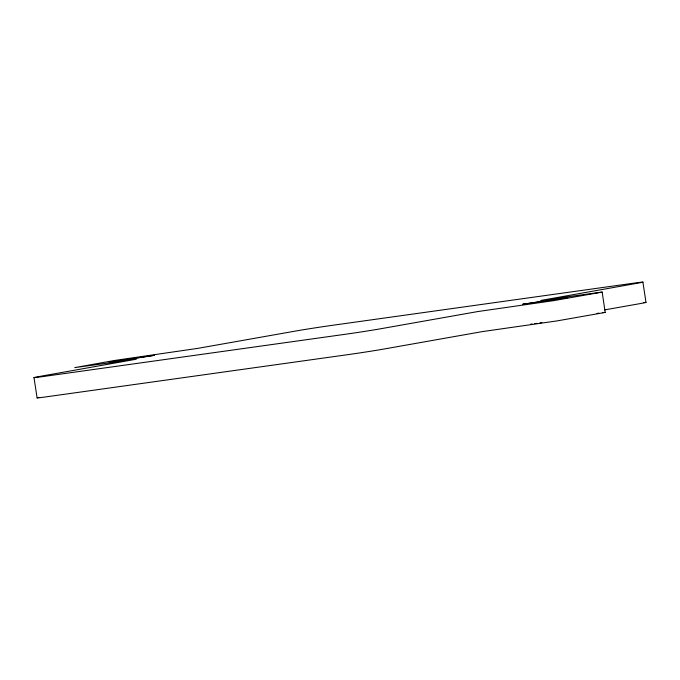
<?xml version="1.0" encoding="UTF-8"?>
<svg xmlns="http://www.w3.org/2000/svg" width="680" height="680" viewBox="0 0 680 680"><rect width="100%" height="100%" fill="white"/><g stroke="black" fill="none" stroke-linecap="round" stroke-linejoin="round"><path stroke-width="1.02" d="M602.165 292.085L540.634 300.475L637.993 283.135A25.67 0.451 -8.7 0 0 632.527 283.33L331.695 325.414A25.67 0.451 -8.7 0 0 296.225 330.939L197.676 348.389L114.691 360.451L74.732 367.616L136.255 359.227L38.904 376.567A25.67 0.451 -8.7 0 0 44.37 376.372L345.202 334.288A25.67 0.451 -8.7 0 0 380.673 328.763L477.862 311.542L553.902 300.611L602.165 292.085L605.2 312.426L557.005 320.909L482.324 331.611L383.775 349.061A25.67 0.451 -8.7 0 1 348.304 354.586L47.472 396.67A25.67 0.451 -8.7 0 1 38.828 397.46M604.596 309.901L641.096 303.433A25.67 0.451 -8.7 0 0 643.858 302.558M539.971 322.881L541.9 322.592M534.744 323.629L536.835 323.332M596.955 313.438L599.046 313.149M530.442 324.216L532.159 323.986M602.48 312.673L604.197 312.46M604.766 312.409L605.268 312.383M642.898 282.106L646 302.404M34 377.596L37.102 397.894M110.466 361.87L109.046 362.194L154.453 355.334L110.466 361.87M523.855 304.045L522.444 304.368L567.851 297.508L523.855 304.045"/></g></svg>
